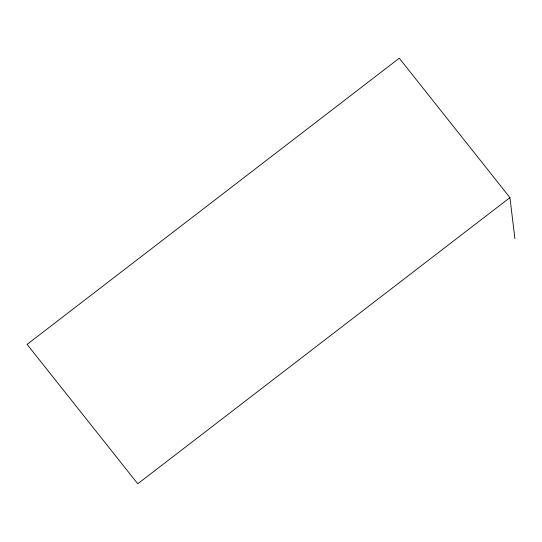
<?xml version="1.0" encoding="UTF-8"?>
<svg xmlns="http://www.w3.org/2000/svg" width="542" height="542" viewBox="0 0 542 542"><rect width="100%" height="100%" fill="white"/><g stroke="black" fill="none" stroke-linecap="round" stroke-linejoin="round"><path stroke-width="0.81" d="M509.934 197.613L137.763 483.782L27.1 344.387L399.271 58.218L509.934 197.613L514.9 238.649"/></g></svg>
